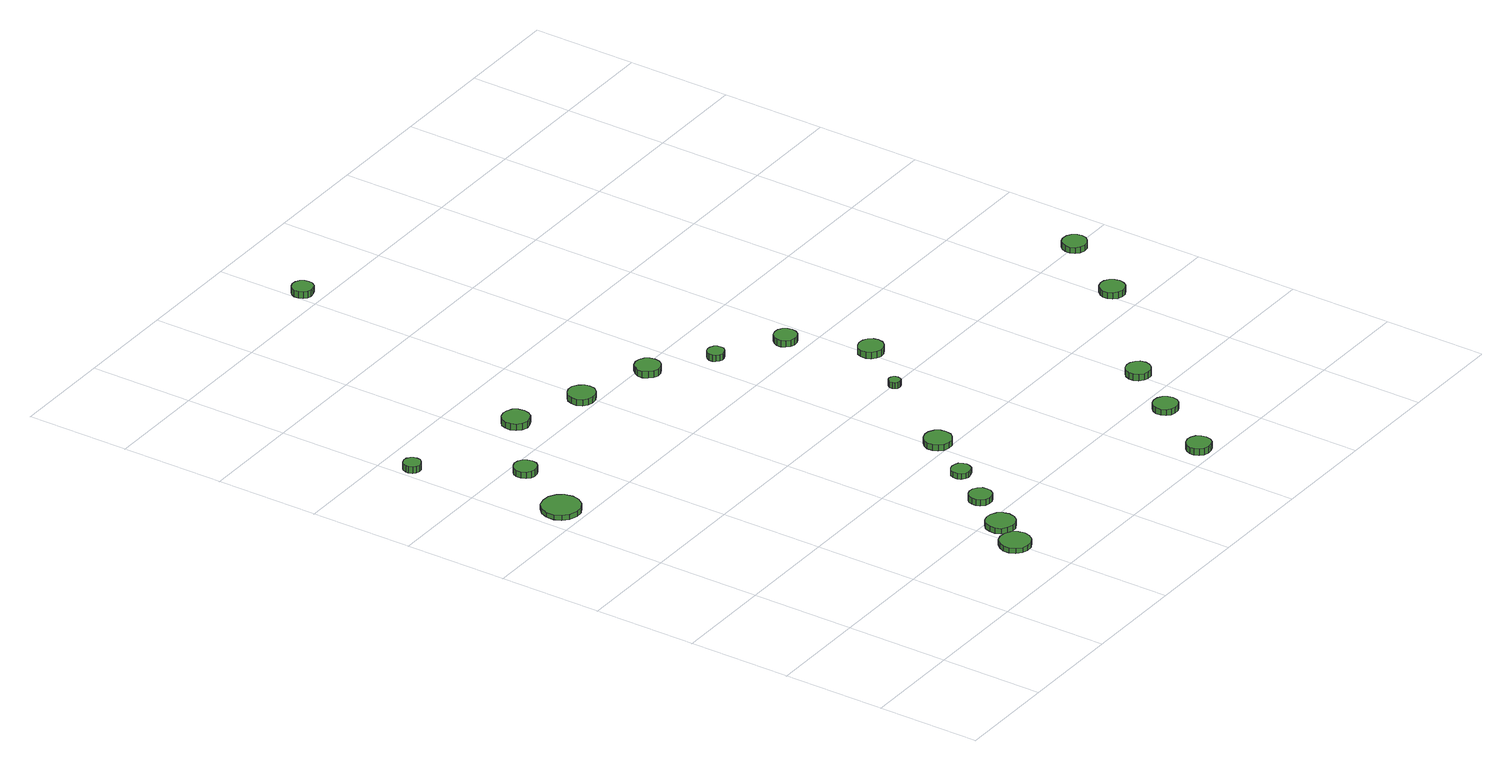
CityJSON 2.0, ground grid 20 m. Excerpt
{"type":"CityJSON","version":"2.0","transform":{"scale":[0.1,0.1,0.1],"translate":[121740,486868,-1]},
"CityObjects":{
"tree1":{"type":"SolitaryVegetationObject","attributes":{"function":"something"},"geometry":[{"type":"MultiSurface","lod":"1","boundaries":[[[0,1,2,3,4,5,6,7,8,9,10,11,12,13,14]],[[15,16,17,18,19,20,21,22,23,24,25,26,27,28,29]],[[0,29,28,1]],[[1,28,27,2]],[[2,27,26,3]],[[3,26,25,4]],[[4,25,24,5]],[[5,24,23,6]],[[6,23,22,7]],[[7,22,21,8]],[[8,21,20,9]],[[9,20,19,10]],[[10,19,18,11]],[[11,18,17,12]],[[12,17,16,13]],[[13,16,15,14]],[[14,15,29,0]]]}]},
"tree2":{"type":"SolitaryVegetationObject","attributes":{"function":"something"},"geometry":[{"type":"MultiSurface","lod":"1","boundaries":[[[30,31,32,33,34,35,36,37,38,39,40,41,42,43,44]],[[45,46,47,48,49,50,51,52,53,54,55,56,57,58,59]],[[30,59,58,31]],[[31,58,57,32]],[[32,57,56,33]],[[33,56,55,34]],[[34,55,54,35]],[[35,54,53,36]],[[36,53,52,37]],[[37,52,51,38]],[[38,51,50,39]],[[39,50,49,40]],[[40,49,48,41]],[[41,48,47,42]],[[42,47,46,43]],[[43,46,45,44]],[[44,45,59,30]]]}]},
"tree3":{"type":"SolitaryVegetationObject","attributes":{"function":"something"},"geometry":[{"type":"MultiSurface","lod":"1","boundaries":[[[60,61,62,63,64,65,66,67,68,69,70,71,72,73,74]],[[75,76,77,78,79,80,81,82,83,84,85,86,87,88,89]],[[60,89,88,61]],[[61,88,87,62]],[[62,87,86,63]],[[63,86,85,64]],[[64,85,84,65]],[[65,84,83,66]],[[66,83,82,67]],[[67,82,81,68]],[[68,81,80,69]],[[69,80,79,70]],[[70,79,78,71]],[[71,78,77,72]],[[72,77,76,73]],[[73,76,75,74]],[[74,75,89,60]]]}]},
"tree4":{"type":"SolitaryVegetationObject","attributes":{"function":"something"},"geometry":[{"type":"MultiSurface","lod":"1","boundaries":[[[90,91,92,93,94,95,96,97,98,99,100,101,102,103,104]],[[105,106,107,108,109,110,111,112,113,114,115,116,117,118,119]],[[90,119,118,91]],[[91,118,117,92]],[[92,117,116,93]],[[93,116,115,94]],[[94,115,114,95]],[[95,114,113,96]],[[96,113,112,97]],[[97,112,111,98]],[[98,111,110,99]],[[99,110,109,100]],[[100,109,108,101]],[[101,108,107,102]],[[102,107,106,103]],[[103,106,105,104]],[[104,105,119,90]]]}]},
"tree5":{"type":"SolitaryVegetationObject","attributes":{"function":"something"},"geometry":[{"type":"MultiSurface","lod":"1","boundaries":[[[120,121,122,123,124,125,126,127,128,129,130,131,132,133,134]],[[135,136,137,138,139,140,141,142,143,144,145,146,147,148,149]],[[120,149,148,121]],[[121,148,147,122]],[[122,147,146,123]],[[123,146,145,124]],[[124,145,144,125]],[[125,144,143,126]],[[126,143,142,127]],[[127,142,141,128]],[[128,141,140,129]],[[129,140,139,130]],[[130,139,138,131]],[[131,138,137,132]],[[132,137,136,133]],[[133,136,135,134]],[[134,135,149,120]]]}]},
"tree6":{"type":"SolitaryVegetationObject","attributes":{"function":"something"},"geometry":[{"type":"MultiSurface","lod":"1","boundaries":[[[150,151,152,153,154,155,156,157,158,159,160,161,162,163,164]],[[165,166,167,168,169,170,171,172,173,174,175,176,177,178,179]],[[150,179,178,151]],[[151,178,177,152]],[[152,177,176,153]],[[153,176,175,154]],[[154,175,174,155]],[[155,174,173,156]],[[156,173,172,157]],[[157,172,171,158]],[[158,171,170,159]],[[159,170,169,160]],[[160,169,168,161]],[[161,168,167,162]],[[162,167,166,163]],[[163,166,165,164]],[[164,165,179,150]]]}]},
"tree7":{"type":"SolitaryVegetationObject","attributes":{"function":"something"},"geometry":[{"type":"MultiSurface","lod":"1","boundaries":[[[180,181,182,183,184,185,186,187,188,189,190,191,192,193,194]],[[195,196,197,198,199,200,201,202,203,204,205,206,207,208,209]],[[180,209,208,181]],[[181,208,207,182]],[[182,207,206,183]],[[183,206,205,184]],[[184,205,204,185]],[[185,204,203,186]],[[186,203,202,187]],[[187,202,201,188]],[[188,201,200,189]],[[189,200,199,190]],[[190,199,198,191]],[[191,198,197,192]],[[192,197,196,193]],[[193,196,195,194]],[[194,195,209,180]]]}]},
"tree8":{"type":"SolitaryVegetationObject","attributes":{"function":"something"},"geometry":[{"type":"MultiSurface","lod":"1","boundaries":[[[210,211,212,213,214,215,216,217,218,219,220,221,222,223,224]],[[225,226,227,228,229,230,231,232,233,234,235,236,237,238,239]],[[210,239,238,211]],[[211,238,237,212]],[[212,237,236,213]],[[213,236,235,214]],[[214,235,234,215]],[[215,234,233,216]],[[216,233,232,217]],[[217,232,231,218]],[[218,231,230,219]],[[219,230,229,220]],[[220,229,228,221]],[[221,228,227,222]],[[222,227,226,223]],[[223,226,225,224]],[[224,225,239,210]]]}]},
"tree9":{"type":"SolitaryVegetationObject","attributes":{"function":"something"},"geometry":[{"type":"MultiSurface","lod":"1","boundaries":[[[240,241,242,243,244,245,246,247,248,249,250,251,252,253,254]],[[255,256,257,258,259,260,261,262,263,264,265,266,267,268,269]],[[240,269,268,241]],[[241,268,267,242]],[[242,267,266,243]],[[243,266,265,244]],[[244,265,264,245]],[[245,264,263,246]],[[246,263,262,247]],[[247,262,261,248]],[[248,261,260,249]],[[249,260,259,250]],[[250,259,258,251]],[[251,258,257,252]],[[252,257,256,253]],[[253,256,255,254]],[[254,255,269,240]]]}]},
"tree10":{"type":"SolitaryVegetationObject","attributes":{"function":"something"},"geometry":[{"type":"MultiSurface","lod":"1","boundaries":[[[270,271,272,273,274,275,276,277,278,279,280,281,282,283,284]],[[285,286,287,288,289,290,291,292,293,294,295,296,297,298,299]],[[270,299,298,271]],[[271,298,297,272]],[[272,297,296,273]],[[273,296,295,274]],[[274,295,294,275]],[[275,294,293,276]],[[276,293,292,277]],[[277,292,291,278]],[[278,291,290,279]],[[279,290,289,280]],[[280,289,288,281]],[[281,288,287,282]],[[282,287,286,283]],[[283,286,285,284]],[[284,285,299,270]]]}]},
"tree11":{"type":"SolitaryVegetationObject","attributes":{"function":"something"},"geometry":[{"type":"MultiSurface","lod":"1","boundaries":[[[300,301,302,303,304,305,306,307,308,309,310,311,312,313,314]],[[315,316,317,318,319,320,321,322,323,324,325,326,327,328,329]],[[300,329,328,301]],[[301,328,327,302]],[[302,327,326,303]],[[303,326,325,304]],[[304,325,324,305]],[[305,324,323,306]],[[306,323,322,307]],[[307,322,321,308]],[[308,321,320,309]],[[309,320,319,310]],[[310,319,318,311]],[[311,318,317,312]],[[312,317,316,313]],[[313,316,315,314]],[[314,315,329,300]]]}]},
"tree12":{"type":"SolitaryVegetationObject","attributes":{"function":"something"},"geometry":[{"type":"MultiSurface","lod":"1","boundaries":[[[330,331,332,333,334,335,336,337,338,339,340,341,342,343,344]],[[345,346,347,348,349,350,351,352,353,354,355,356,357,358,359]],[[330,359,358,331]],[[331,358,357,332]],[[332,357,356,333]],[[333,356,355,334]],[[334,355,354,335]],[[335,354,353,336]],[[336,353,352,337]],[[337,352,351,338]],[[338,351,350,339]],[[339,350,349,340]],[[340,349,348,341]],[[341,348,347,342]],[[342,347,346,343]],[[343,346,345,344]],[[344,345,359,330]]]}]},
"tree13":{"type":"SolitaryVegetationObject","attributes":{"function":"something"},"geometry":[{"type":"MultiSurface","lod":"1","boundaries":[[[360,361,362,363,364,365,366,367,368,369,370,371,372,373,374]],[[375,376,377,378,379,380,381,382,383,384,385,386,387,388,389]],[[360,389,388,361]],[[361,388,387,362]],[[362,387,386,363]],[[363,386,385,364]],[[364,385,384,365]],[[365,384,383,366]],[[366,383,382,367]],[[367,382,381,368]],[[368,381,380,369]],[[369,380,379,370]],[[370,379,378,371]],[[371,378,377,372]],[[372,377,376,373]],[[373,376,375,374]],[[374,375,389,360]]]}]},
"tree14":{"type":"SolitaryVegetationObject","attributes":{"function":"something"},"geometry":[{"type":"MultiSurface","lod":"1","boundaries":[[[390,391,392,393,394,395,396,397,398,399,400,401,402,403,404]],[[405,406,407,408,409,410,411,412,413,414,415,416,417,418,419]],[[390,419,418,391]],[[391,418,417,392]],[[392,417,416,393]],[[393,416,415,394]],[[394,415,414,395]],[[395,414,413,396]],[[396,413,412,397]],[[397,412,411,398]],[[398,411,410,399]],[[399,410,409,400]],[[400,409,408,401]],[[401,408,407,402]],[[402,407,406,403]],[[403,406,405,404]],[[404,405,419,390]]]}]},
"tree15":{"type":"SolitaryVegetationObject","attributes":{"function":"something"},"geometry":[{"type":"MultiSurface","lod":"1","boundaries":[[[420,421,422,423,424,425,426,427,428,429,430,431,432,433,434]],[[435,436,437,438,439,440,441,442,443,444,445,446,447,448,449]],[[420,449,448,421]],[[421,448,447,422]],[[422,447,446,423]],[[423,446,445,424]],[[424,445,444,425]],[[425,444,443,426]],[[426,443,442,427]],[[427,442,441,428]],[[428,441,440,429]],[[429,440,439,430]],[[430,439,438,431]],[[431,438,437,432]],[[432,437,436,433]],[[433,436,435,434]],[[434,435,449,420]]]}]},
"tree16":{"type":"SolitaryVegetationObject","attributes":{"function":"something"},"geometry":[{"type":"MultiSurface","lod":"1","boundaries":[[[450,451,452,453,454,455,456,457,458,459,460,461,462,463,464]],[[465,466,467,468,469,470,471,472,473,474,475,476,477,478,479]],[[450,479,478,451]],[[451,478,477,452]],[[452,477,476,453]],[[453,476,475,454]],[[454,475,474,455]],[[455,474,473,456]],[[456,473,472,457]],[[457,472,471,458]],[[458,471,470,459]],[[459,470,469,460]],[[460,469,468,461]],[[461,468,467,462]],[[462,467,466,463]],[[463,466,465,464]],[[464,465,479,450]]]}]},
"tree17":{"type":"SolitaryVegetationObject","attributes":{"function":"something"},"geometry":[{"type":"MultiSurface","lod":"1","boundaries":[[[480,481,482,483,484,485,486,487,488,489,490,491,492,493,494]],[[495,496,497,498,499,500,501,502,503,504,505,506,507,508,509]],[[480,509,508,481]],[[481,508,507,482]],[[482,507,506,483]],[[483,506,505,484]],[[484,505,504,485]],[[485,504,503,486]],[[486,503,502,487]],[[487,502,501,488]],[[488,501,500,489]],[[489,500,499,490]],[[490,499,498,491]],[[491,498,497,492]],[[492,497,496,493]],[[493,496,495,494]],[[494,495,509,480]]]}]},
"tree18":{"type":"SolitaryVegetationObject","attributes":{"function":"something"},"geometry":[{"type":"MultiSurface","lod":"1","boundaries":[[[510,511,512,513,514,515,516,517,518,519,520,521,522,523,524]],[[525,526,527,528,529,530,531,532,533,534,535,536,537,538,539]],[[510,539,538,511]],[[511,538,537,512]],[[512,537,536,513]],[[513,536,535,514]],[[514,535,534,515]],[[515,534,533,516]],[[516,533,532,517]],[[517,532,531,518]],[[518,531,530,519]],[[519,530,529,520]],[[520,529,528,521]],[[521,528,527,522]],[[522,527,526,523]],[[523,526,525,524]],[[524,525,539,510]]]}]},
"tree19":{"type":"SolitaryVegetationObject","attributes":{"function":"something"},"geometry":[{"type":"MultiSurface","lod":"1","boundaries":[[[540,541,542,543,544,545,546,547,548,549,550,551,552,553,554]],[[555,556,557,558,559,560,561,562,563,564,565,566,567,568,569]],[[540,569,568,541]],[[541,568,567,542]],[[542,567,566,543]],[[543,566,565,544]],[[544,565,564,545]],[[545,564,563,546]],[[546,563,562,547]],[[547,562,561,548]],[[548,561,560,549]],[[549,560,559,550]],[[550,559,558,551]],[[551,558,557,552]],[[552,557,556,553]],[[553,556,555,554]],[[554,555,569,540]]]}]},
"tree20":{"type":"SolitaryVegetationObject","attributes":{"function":"something"},"geometry":[{"type":"MultiSurface","lod":"1","boundaries":[[[570,571,572,573,574,575,576,577,578,579,580,581,582,583,584]],[[585,586,587,588,589,590,591,592,593,594,595,596,597,598,599]],[[570,599,598,571]],[[571,598,597,572]],[[572,597,596,573]],[[573,596,595,574]],[[574,595,594,575]],[[575,594,593,576]],[[576,593,592,577]],[[577,592,591,578]],[[578,591,590,579]],[[579,590,589,580]],[[580,589,588,581]],[[581,588,587,582]],[[582,587,586,583]],[[583,586,585,584]],[[584,585,599,570]]]}]},
"tree21":{"type":"SolitaryVegetationObject","attributes":{"function":"something"},"geometry":[{"type":"MultiSurface","lod":"1","boundaries":[[[600,601,602,603,604,605,606,607,608,609,610,611,612,613,614]],[[615,616,617,618,619,620,621,622,623,624,625,626,627,628,629]],[[600,629,628,601]],[[601,628,627,602]],[[602,627,626,603]],[[603,626,625,604]],[[604,625,624,605]],[[605,624,623,606]],[[606,623,622,607]],[[607,622,621,608]],[[608,621,620,609]],[[609,620,619,610]],[[610,619,618,611]],[[611,618,617,612]],[[612,617,616,613]],[[613,616,615,614]],[[614,615,629,600]]]}]}
},
"vertices":[
[90,846,16],[87,861,16],[78,873,16],[65,881,16],[50,882,16],[35,878,16],[24,867,16],[18,854,16],[18,838,16],[24,825,16],[35,815,16],[50,810,16],[65,811,16],[78,819,16],[87,831,16],[87,831,6],[78,819,6],[65,811,6],[50,810,6],[35,815,6],[24,825,6],[18,838,6],[18,854,6],[24,867,6],[35,878,6],[50,882,6],[65,881,6],[78,873,6],[87,861,6],[90,846,6],
[38,1140,22],[37,1147,22],[33,1152,22],[27,1156,22],[20,1157,22],[13,1154,22],[8,1150,22],[5,1143,22],[5,1137,22],[8,1130,22],[13,1126,22],[20,1123,22],[27,1124,22],[33,1128,22],[37,1133,22],[37,1133,9],[33,1128,9],[27,1124,9],[20,1123,9],[13,1126,9],[8,1130,9],[5,1137,9],[5,1143,9],[8,1150,9],[13,1154,9],[20,1157,9],[27,1156,9],[33,1152,9],[37,1147,9],[38,1140,9],
[146,969,20],[144,978,20],[139,985,20],[131,990,20],[122,991,20],[114,988,20],[107,982,20],[103,974,20],[103,965,20],[107,956,20],[114,950,20],[122,948,20],[131,949,20],[139,953,20],[144,960,20],[144,960,7],[139,953,7],[131,949,7],[122,948,7],[114,950,7],[107,956,7],[103,965,7],[103,974,7],[107,982,7],[114,988,7],[122,991,7],[131,990,7],[139,985,7],[144,978,7],[146,969,7],
[428,116,16],[425,128,16],[418,138,16],[407,144,16],[395,145,16],[383,142,16],[374,133,16],[369,122,16],[369,110,16],[374,99,16],[383,90,16],[395,87,16],[407,88,16],[418,94,16],[425,104,16],[425,104,6],[418,94,6],[407,88,6],[395,87,6],[383,90,6],[374,99,6],[369,110,6],[369,122,6],[374,133,6],[383,142,6],[395,145,6],[407,144,6],[418,138,6],[425,128,6],[428,116,6],
[466,174,17],[463,185,17],[457,194,17],[446,200,17],[435,201,17],[424,198,17],[415,190,17],[411,179,17],[411,168,17],[415,157,17],[424,150,17],[435,146,17],[446,147,17],[457,153,17],[463,162,17],[463,162,6],[457,153,6],[446,147,6],[435,146,6],[424,150,6],[415,157,6],[411,168,6],[411,179,6],[415,190,6],[424,198,6],[435,201,6],[446,200,6],[457,194,6],[463,185,6],[466,174,6],
[514,253,18],[513,262,18],[507,269,18],[500,274,18],[491,275,18],[482,272,18],[475,266,18],[472,258,18],[472,249,18],[475,241,18],[482,235,18],[491,232,18],[500,233,18],[507,237,18],[513,245,18],[513,245,6],[507,237,6],[500,233,6],[491,232,6],[482,235,6],[475,241,6],[472,249,6],[472,258,6],[475,266,6],[482,272,6],[491,275,6],[500,274,6],[507,269,6],[513,262,6],[514,253,6],
[283,1078,19],[281,1089,19],[275,1098,19],[265,1103,19],[255,1104,19],[244,1101,19],[236,1094,19],[232,1084,19],[232,1073,19],[236,1063,19],[244,1056,19],[255,1052,19],[265,1054,19],[275,1059,19],[281,1068,19],[281,1068,6],[275,1059,6],[265,1054,6],[255,1052,6],[244,1056,6],[236,1063,6],[232,1073,6],[232,1084,6],[236,1094,6],[244,1101,6],[255,1104,6],[265,1103,6],[275,1098,6],[281,1089,6],[283,1078,6],
[568,332,16],[566,339,16],[562,346,16],[555,349,16],[547,350,16],[540,348,16],[534,343,16],[531,336,16],[531,328,16],[534,321,16],[540,316,16],[547,314,16],[555,315,16],[562,318,16],[566,325,16],[566,325,5],[562,318,5],[555,315,5],[547,314,5],[540,316,5],[534,321,5],[531,328,5],[531,336,5],[534,343,5],[540,348,5],[547,350,5],[555,349,5],[562,346,5],[566,339,5],[568,332,5],
[420,1031,17],[418,1041,17],[411,1050,17],[402,1056,17],[391,1057,17],[381,1053,17],[373,1046,17],[368,1036,17],[368,1025,17],[373,1015,17],[381,1008,17],[391,1005,17],[402,1006,17],[411,1011,17],[418,1020,17],[418,1020,5],[411,1011,5],[402,1006,5],[391,1005,5],[381,1008,5],[373,1015,5],[368,1025,5],[368,1036,5],[373,1046,5],[381,1053,5],[391,1057,5],[402,1056,5],[411,1050,5],[418,1041,5],[420,1031,5],
[639,424,17],[637,434,17],[631,443,17],[621,449,17],[611,450,17],[600,446,17],[592,439,17],[588,429,17],[588,419,17],[592,409,17],[600,401,17],[611,398,17],[621,399,17],[631,405,17],[637,413,17],[637,413,5],[631,405,5],[621,399,5],[611,398,5],[600,401,5],[592,409,5],[588,419,5],[588,429,5],[592,439,5],[600,446,5],[611,450,5],[621,449,5],[631,443,5],[637,434,5],[639,424,5],
[558,985,19],[556,995,19],[550,1003,19],[541,1008,19],[531,1009,19],[522,1006,19],[515,999,19],[510,990,19],[510,980,19],[515,971,19],[522,964,19],[531,961,19],[541,962,19],[550,967,19],[556,975,19],[556,975,6],[550,967,6],[541,962,6],[531,961,6],[522,964,6],[515,971,6],[510,980,6],[510,990,6],[515,999,6],[522,1006,6],[531,1009,6],[541,1008,6],[550,1003,6],[556,995,6],[558,985,6],
[874,31,20],[872,40,20],[867,48,20],[858,53,20],[849,54,20],[839,51,20],[832,44,20],[828,35,20],[828,26,20],[832,17,20],[839,11,20],[849,8,20],[858,9,20],[867,13,20],[872,21,20],[872,21,7],[867,13,7],[858,9,7],[849,8,7],[839,11,7],[832,17,7],[828,26,7],[828,35,7],[832,44,7],[839,51,7],[849,54,7],[858,53,7],[867,48,7],[872,40,7],[874,31,7],
[435,1636,23],[434,1644,23],[429,1651,23],[421,1655,23],[413,1656,23],[405,1653,23],[399,1648,23],[395,1640,23],[395,1632,23],[399,1624,23],[405,1618,23],[413,1616,23],[421,1617,23],[429,1621,23],[434,1628,23],[434,1628,10],[429,1621,10],[421,1617,10],[413,1616,10],[405,1618,10],[399,1624,10],[395,1632,10],[395,1640,10],[399,1648,10],[405,1653,10],[413,1656,10],[421,1655,10],[429,1651,10],[434,1644,10],[435,1636,10],
[742,594,21],[741,599,21],[739,603,21],[734,605,21],[730,606,21],[725,604,21],[722,601,21],[720,597,21],[720,592,21],[722,588,21],[725,584,21],[730,583,21],[734,583,21],[739,586,21],[741,590,21],[741,590,9],[739,586,9],[734,583,9],[730,583,9],[725,584,9],[722,588,9],[720,592,9],[720,597,9],[722,601,9],[725,604,9],[730,606,9],[734,605,9],[739,603,9],[741,599,9],[742,594,9],
[653,910,22],[652,917,22],[648,922,22],[642,925,22],[635,926,22],[629,924,22],[624,919,22],[621,913,22],[621,907,22],[624,901,22],[629,896,22],[635,894,22],[642,895,22],[648,898,22],[652,903,22],[652,903,9],[648,898,9],[642,895,9],[635,894,9],[629,896,9],[624,901,9],[621,907,9],[621,913,9],[624,919,9],[629,924,9],[635,926,9],[642,925,9],[648,922,9],[652,917,9],[653,910,9],
[954,155,20],[952,164,20],[946,172,20],[938,177,20],[928,178,20],[919,175,20],[912,168,20],[908,160,20],[908,150,20],[912,141,20],[919,135,20],[928,132,20],[938,133,20],[946,137,20],[952,145,20],[952,145,8],[946,137,8],[938,133,8],[928,132,8],[919,135,8],[912,141,8],[908,150,8],[908,160,8],[912,168,8],[919,175,8],[928,178,8],[938,177,8],[946,172,8],[952,164,8],[954,155,8],
[763,833,29],[761,841,29],[756,849,29],[748,853,29],[739,854,29],[730,851,29],[724,845,29],[720,837,29],[720,828,29],[724,820,29],[730,814,29],[739,811,29],[748,812,29],[756,816,29],[761,824,29],[761,824,16],[756,816,16],[748,812,16],[739,811,16],[730,814,16],[724,820,16],[720,828,16],[720,837,16],[724,845,16],[730,851,16],[739,854,16],[748,853,16],[756,849,16],[761,841,16],[763,833,16],
[821,689,27],[819,698,27],[813,706,27],[804,711,27],[794,712,27],[785,709,27],[777,703,27],[773,694,27],[773,684,27],[777,675,27],[785,668,27],[794,665,27],[804,666,27],[813,671,27],[819,679,27],[819,679,14],[813,671,14],[804,666,14],[794,665,14],[785,668,14],[777,675,14],[773,684,14],[773,694,14],[777,703,14],[785,709,14],[794,712,14],[804,711,14],[813,706,14],[819,698,14],[821,689,14],
[1028,262,20],[1026,272,20],[1020,279,20],[1012,284,20],[1002,285,20],[993,282,20],[986,276,20],[982,267,20],[982,257,20],[986,249,20],[993,242,20],[1002,239,20],[1012,240,20],[1020,245,20],[1026,253,20],[1026,253,7],[1020,245,7],[1012,240,7],[1002,239,7],[993,242,7],[986,249,7],[982,257,7],[982,267,7],[986,276,7],[993,282,7],[1002,285,7],[1012,284,7],[1020,279,7],[1026,272,7],[1028,262,7],
[1233,454,22],[1231,464,22],[1226,472,22],[1217,477,22],[1208,478,22],[1198,475,22],[1191,468,22],[1187,459,22],[1187,450,22],[1191,441,22],[1198,434,22],[1208,431,22],[1217,432,22],[1226,437,22],[1231,445,22],[1231,445,9],[1226,437,9],[1217,432,9],[1208,431,9],[1198,434,9],[1191,441,9],[1187,450,9],[1187,459,9],[1191,468,9],[1198,475,9],[1208,478,9],[1217,477,9],[1226,472,9],[1231,464,9],[1233,454,9],
[1322,594,24],[1320,603,24],[1314,611,24],[1306,616,24],[1296,617,24],[1287,614,24],[1280,608,24],[1276,599,24],[1276,589,24],[1280,580,24],[1287,574,24],[1296,571,24],[1306,572,24],[1314,577,24],[1320,585,24],[1320,585,12],[1314,577,12],[1306,572,12],[1296,571,12],[1287,574,12],[1280,580,12],[1276,589,12],[1276,599,12],[1280,608,12],[1287,614,12],[1296,617,12],[1306,616,12],[1314,611,12],[1320,603,12],[1322,594,12]
]}
